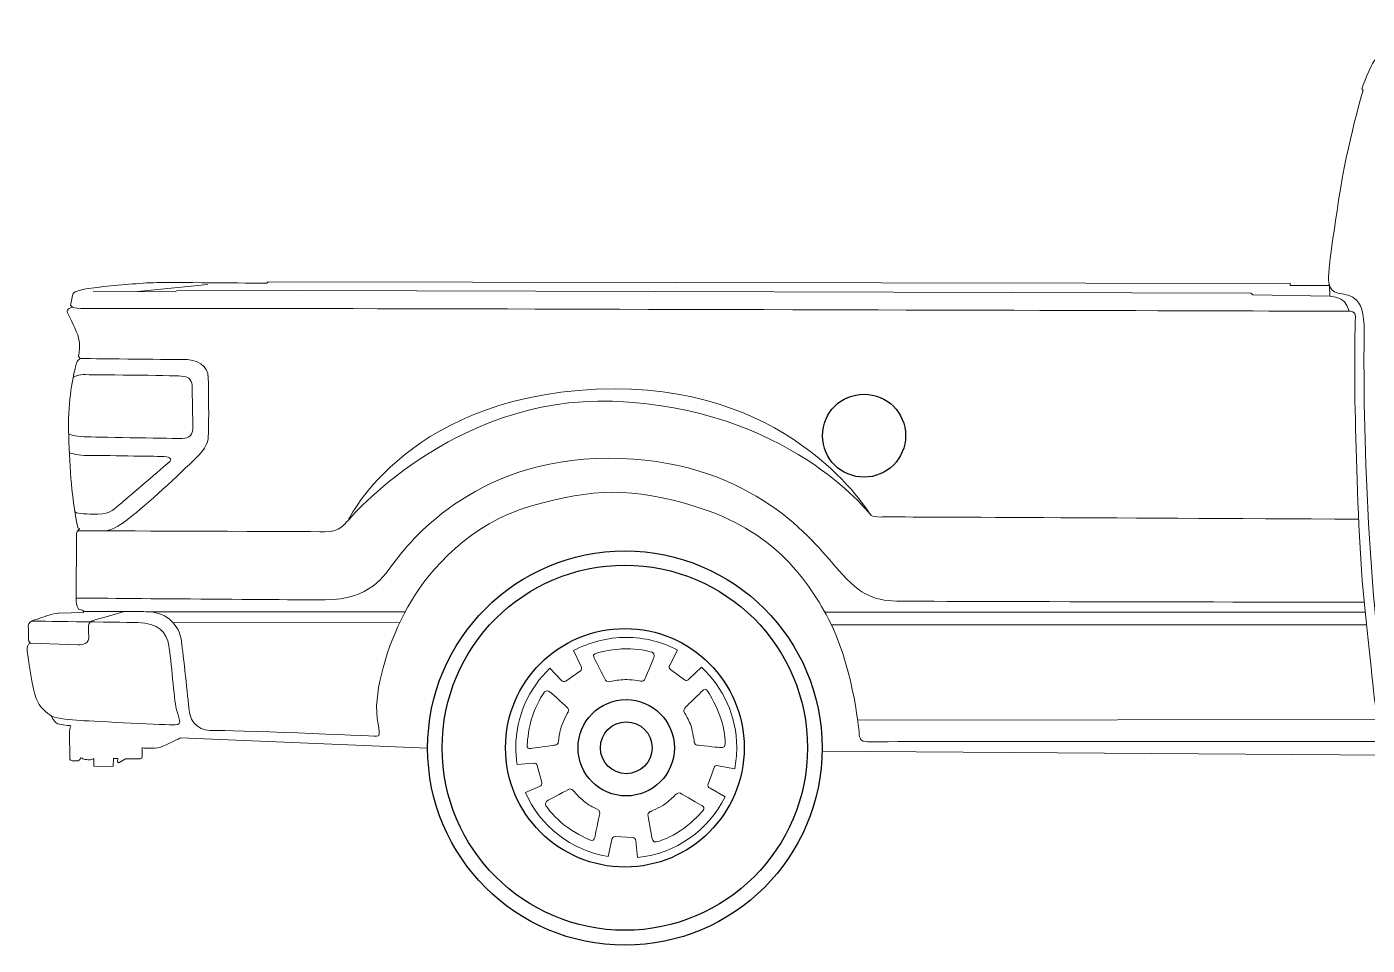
# Model space of a CAD drawing. Header units: metres. Extents: x -4984 to 914, y 0 to 1906.
# Drawn here: x -4984 to -2205, y 0 to 1905 of the extents above; entities that cross this region are included whole.
import ezdxf

# ---------------------------------------------------------------- set-up
doc = ezdxf.new("R2010")
doc.units = ezdxf.units.M
doc.layers.add('ceco.net 241', color=7, linetype='Continuous')

msp = doc.modelspace()

# ---------------------------------------------------------------- linework, layer by layer
at = {"layer": 'ceco.net 241', "lineweight": 18}
for points in [[(-4760, 1355.6), (-4608, 1370.3)], [(-4845.9, 1355), (-4676.2, 1356.2), (-4668.9, 1358.6), (-2445.8, 1352.5), (-2442.1, 1348.8), (-2282.4, 1346.2)], [(-4736.3, 691.8), (-4199.5, 691.2)], [(-4680.1, 668.5), (-4210.5, 669.1)], [(-3329.3, 690.6), (-2208.5, 690.6)], [(-3315.6, 664.7), (-2205.8, 664.7)], [(-3261, 466.9), (-2183.6, 468)]]:
    msp.add_lwpolyline(points, dxfattribs=at)
at = {"layer": 'ceco.net 241'}
for centre, radius in [((-3247.9, 1056.9), 86.1), ((-3743.7, 408.9), 408.9), ((-3743.8, 409.6), 378.7), ((-3743.7, 409.5), 247.4), ((-3740.9, 409.5), 99.9), ((-3740.9, 409.5), 53.7)]:
    msp.add_circle(centre, radius, dxfattribs=at)
at = {"layer": 'ceco.net 241', "lineweight": 18}
for points, knots in [([(855.2, 717), (851.3, 716.4), (847.2, 715.8), (843.2, 715.2), (820.5, 711.5), (785.4, 708.6), (689.8, 705.3), (594.4, 702.1), (433.1, 698), (418.4, 698), (403.6, 698), (404.2, 698), (395, 715.2), (385.8, 732.4), (341.5, 800.6), (306.5, 830.7), (271.5, 860.9), (155.9, 955.5), (-20.5, 955.5), (-196.9, 955.5), (-326.6, 891.6), (-406.5, 803.6), (-486.3, 715.8), (-508.5, 650), (-527.5, 573.8), (-546.5, 497.5), (-544.7, 433.1), (-544.1, 420.8), (-543.5, 408.5), (-546, 402.9), (-562.6, 403.5), (-579.2, 404.2), (-2117.6, 421.3), (-2139.1, 422), (-2160.5, 422.6), (-2161.8, 453.3), (-2169.8, 516.7), (-2177.8, 579.9), (-2195.6, 737.9), (-2203.6, 906.3), (-2211.6, 1074.7), (-2212.2, 1190.3), (-2211, 1272), (-2209.7, 1353.7), (-2245.4, 1347.6), (-2265.7, 1352.5), (-2286, 1357.5), (-2285.1, 1379.2), (-2284.7, 1389.4), (-2284.3, 1399.6), (-2282.9, 1421.6), (-2264, 1545.3), (-2245.2, 1669), (-2213.2, 1773.2), (-2213.2, 1773.2), (-2213.2, 1773.2), (-2216.1, 1777.2), (-2216.1, 1777.2), (-2216.1, 1777.2), (-2203.8, 1808.3), (-2196.8, 1823.1), (-2189.9, 1837.8), (-2171, 1858.4), (-2163.2, 1862), (-2155.5, 1865.8), (-2053.2, 1905), (-2053.2, 1905)], [0.818392, 0.818392, 0.818392, 0.818392, 1, 1, 1, 2, 2, 2, 3, 3, 3, 4, 4, 4, 5, 5, 5, 6, 6, 6, 7, 7, 7, 8, 8, 8, 9, 9, 9, 10, 10, 10, 11, 11, 11, 12, 12, 12, 13, 13, 13, 14, 14, 14, 15, 15, 15, 16, 16, 16, 17, 17, 17, 18, 18, 18, 19, 19, 19, 20, 20, 20, 21, 21, 21, 22, 22, 22, 22]), ([(-4153.2, 408.5), (-4153.2, 408.5), (-4665.2, 429.9), (-4665.2, 429.9), (-4665.2, 429.9), (-4694.1, 415.5), (-4706.7, 410.8), (-4719.3, 406.3), (-4744.2, 409.4), (-4744.2, 409.4), (-4744.2, 409.4), (-4744.8, 393.1), (-4744.5, 390.3), (-4744.2, 387.5), (-4749.7, 386.6), (-4749.7, 386.6), (-4749.7, 386.6), (-4779.2, 386.3), (-4779.2, 386.3), (-4779.2, 386.3), (-4793.1, 378.6), (-4793.1, 378.6), (-4793.1, 378.6), (-4795.9, 380.4), (-4795.9, 380.4), (-4795.9, 380.4), (-4794.9, 387.5), (-4794.9, 387.5), (-4794.9, 387.5), (-4804.1, 387.3), (-4804.1, 387.3), (-4804.1, 387.3), (-4804.8, 370.9), (-4804.8, 370.9), (-4804.8, 370.9), (-4844.4, 371.6), (-4844.4, 371.6), (-4844.4, 371.6), (-4844.4, 387.3), (-4844.4, 387.3), (-4844.4, 387.3), (-4849.3, 384.7), (-4852.4, 384.7), (-4855.5, 384.7), (-4857.9, 384.7), (-4862.5, 385.1), (-4867.1, 385.4), (-4869, 388.1), (-4869, 388.1), (-4869, 388.1), (-4871.7, 388.5), (-4871.7, 388.5), (-4871.7, 388.5), (-4873.9, 382.9), (-4877.3, 382.7), (-4880.6, 382.3), (-4883.7, 382.3), (-4889.6, 382.7), (-4895.4, 382.9), (-4894.5, 388.1), (-4894.5, 393.7), (-4894.5, 399.2), (-4895.1, 438.6), (-4895.1, 443.8), (-4895.1, 449), (-4892, 455.2), (-4892, 455.2), (-4892, 455.2), (-4904.6, 456.4), (-4916, 458.2), (-4927.4, 460), (-4932.3, 475.4), (-4932.3, 475.4), (-4932.3, 475.4), (-4938.1, 478.2), (-4945.5, 485.3), (-4952.8, 492.3), (-4962.7, 499.4), (-4969.8, 531.6), (-4976.8, 563.9), (-4982.4, 604.5), (-4983, 614.4), (-4983.6, 624.1), (-4976.2, 626.7), (-4976.2, 626.7), (-4976.2, 626.7), (-4980.2, 629.1), (-4980.2, 634.3), (-4980.2, 639.5), (-4980.2, 654.8), (-4980.5, 662.2), (-4980.9, 669.6), (-4974.7, 672.1), (-4966.7, 674.6), (-4958.7, 677.1), (-4942.1, 683.8), (-4933.8, 685.9), (-4925.5, 688.1), (-4916.9, 689), (-4916.9, 689), (-4916.9, 689), (-4865.9, 690.2), (-4865.9, 690.2), (-4865.9, 690.2), (-4865.6, 693.6), (-4865.6, 693.6), (-4865.6, 693.6), (-4871.1, 695.5), (-4874.8, 696.4), (-4878.5, 697.3), (-4881.9, 710.5), (-4881.6, 721.6), (-4881.3, 732.6), (-4880.3, 848.8), (-4880.3, 854.3), (-4880.3, 859.9), (-4873.9, 863.6), (-4873.9, 863.6), (-4873.9, 863.6), (-4877.5, 865.4), (-4877.5, 865.4), (-4877.5, 865.4), (-4879.7, 870.9), (-4885.6, 909.3), (-4891.4, 947.8), (-4898.1, 1032.6), (-4896.9, 1091.6), (-4895.7, 1150.6), (-4884, 1194.2), (-4881.3, 1205), (-4878.5, 1215.7), (-4874.2, 1214.8), (-4874.2, 1214.8), (-4874.2, 1214.8), (-4873.9, 1217.9), (-4873.9, 1217.9), (-4873.9, 1217.9), (-4876.3, 1221), (-4876.3, 1221), (-4876.3, 1221), (-4875.1, 1227.4), (-4874.5, 1236.9), (-4873.9, 1246.5), (-4874.5, 1254.2), (-4877.3, 1263.1), (-4880.1, 1272), (-4894.5, 1303.7), (-4899, 1311.9), (-4903.5, 1320.1), (-4888.7, 1323.8), (-4888.7, 1323.8), (-4888.7, 1323.8), (-4891.2, 1325.8), (-4891.2, 1325.8), (-4891.2, 1325.8), (-4892.8, 1327.5), (-4892.8, 1327.5), (-4892.8, 1327.5), (-4890, 1343.5), (-4887.9, 1350.4), (-4885.9, 1357.4), (-4863.3, 1362.3), (-4824, 1366), (-4784.7, 1369.7), (-4743.7, 1374.2), (-4707.2, 1374.6), (-4670.8, 1375), (-4486.3, 1373), (-4486.3, 1373), (-4486.3, 1373), (-4483.1, 1376.3), (-4483.1, 1376.3), (-4483.1, 1376.3), (-2364.7, 1372.6), (-2364.7, 1372.6), (-2364.7, 1372.6), (-2364.3, 1368.4), (-2364.3, 1368.4), (-2364.3, 1368.4), (-2284.3, 1368.2), (-2284.3, 1368.2), (-2284.3, 1368.2), (-2284.1, 1369.7), (-2283.8, 1372.3)], [0, 0, 0, 0, 1, 1, 1, 2, 2, 2, 3, 3, 3, 4, 4, 4, 5, 5, 5, 6, 6, 6, 7, 7, 7, 8, 8, 8, 9, 9, 9, 10, 10, 10, 11, 11, 11, 12, 12, 12, 13, 13, 13, 14, 14, 14, 15, 15, 15, 16, 16, 16, 17, 17, 17, 18, 18, 18, 19, 19, 19, 20, 20, 20, 21, 21, 21, 22, 22, 22, 23, 23, 23, 24, 24, 24, 25, 25, 25, 26, 26, 26, 27, 27, 27, 28, 28, 28, 29, 29, 29, 30, 30, 30, 31, 31, 31, 32, 32, 32, 33, 33, 33, 34, 34, 34, 35, 35, 35, 36, 36, 36, 37, 37, 37, 38, 38, 38, 39, 39, 39, 40, 40, 40, 41, 41, 41, 42, 42, 42, 43, 43, 43, 44, 44, 44, 45, 45, 45, 46, 46, 46, 47, 47, 47, 48, 48, 48, 49, 49, 49, 50, 50, 50, 51, 51, 51, 52, 52, 52, 53, 53, 53, 54, 54, 54, 55, 55, 55, 56, 56, 56, 57, 57, 57, 58, 58, 58, 59, 59, 59, 60, 60, 60, 60.232473, 60.232473, 60.232473, 60.232473]), ([(-4889, 1323.7), (-4889, 1323.7), (-4883.2, 1319.1), (-4829.1, 1320.8), (-4775, 1322.4), (-2242.3, 1315), (-2242.3, 1315), (-2242.3, 1315), (-2244.7, 1324.5), (-2251.8, 1334.3), (-2258.7, 1344.1), (-2282.5, 1346.2), (-2282.5, 1346.2), (-2282.5, 1346.2), (-2282.9, 1368.7), (-2282.9, 1368.7)], [0, 0, 0, 0, 1, 1, 1, 2, 2, 2, 3, 3, 3, 4, 4, 4, 5, 5, 5, 5]), ([(-4865.7, 692.5), (-4851.3, 692.4), (-4773.5, 692.4), (-4733.4, 691.8), (-4689.1, 691.2), (-4667.6, 658.6), (-4663.9, 635.2), (-4660.2, 611.9), (-4651.1, 529.5), (-4648, 492), (-4644.9, 454.6), (-4620.9, 444.1), (-4594.5, 445.3), (-4568.1, 446.5), (-4271.8, 434.3), (-4258.3, 433.7), (-4244.8, 433.1), (-4259.9, 457), (-4258.3, 497), (-4255.8, 559.1), (-4226.3, 648.2), (-4186.4, 714.5), (-4148.8, 776.9), (-4065.3, 875.5), (-3937.5, 911.2), (-3809.6, 946.8), (-3730.6, 951.5), (-3595.7, 909.4), (-3438.4, 860.2), (-3370.2, 766.8), (-3322.2, 677.7), (-3274.3, 588.6), (-3258.3, 453.3), (-3257.7, 437.3), (-3257.1, 421.3), (-3247.8, 421.3), (-3227.6, 422), (-3207.3, 422.6), (-2202.4, 423.1), (-2186.4, 422.6), (-2170.4, 422), (-2177.2, 439.8), (-2183.3, 466.9), (-2189.4, 493.9), (-2199.3, 605.2), (-2211, 713.9), (-2222.7, 822.7), (-2225.7, 969), (-2228.8, 1071), (-2231.9, 1173), (-2230.7, 1292.3), (-2228.8, 1304), (-2227, 1315.6), (-2242.3, 1315), (-2242.3, 1315)], [0.09472, 0.09472, 0.09472, 0.09472, 1, 1, 1, 2, 2, 2, 3, 3, 3, 4, 4, 4, 5, 5, 5, 6, 6, 6, 7, 7, 7, 8, 8, 8, 9, 9, 9, 10, 10, 10, 11, 11, 11, 12, 12, 12, 13, 13, 13, 14, 14, 14, 15, 15, 15, 16, 16, 16, 17, 17, 17, 18, 18, 18, 18]), ([(-4878.3, 859.6), (-4863.3, 859.7), (-4841.7, 859.7), (-4829.9, 859.4), (-4810.6, 859), (-4798.8, 863.9), (-4763.5, 891.8), (-4728.3, 919.6), (-4651.7, 991.7), (-4628.3, 1015.1), (-4604.9, 1038.5), (-4607.8, 1051.5), (-4607, 1068), (-4606.2, 1084.3), (-4606.6, 1149.5), (-4607.4, 1176.6), (-4608.2, 1203.6), (-4629.1, 1215.4), (-4661.9, 1215.1), (-4693.2, 1214.6), (-4859.6, 1216.9), (-4874, 1217.1)], [0.389529, 0.389529, 0.389529, 0.389529, 1, 1, 1, 2, 2, 2, 3, 3, 3, 4, 4, 4, 5, 5, 5, 6, 6, 6, 6.956605, 6.956605, 6.956605, 6.956605]), ([(-4887.7, 1177.3), (-4887.7, 1177.3), (-4882, 1183.5), (-4866.7, 1183.5), (-4851.6, 1183.5), (-4682.8, 1181.9), (-4663.5, 1180.6), (-4644.3, 1179.4), (-4640.2, 1169.6), (-4640.6, 1156.5), (-4641, 1143.3), (-4639.4, 1090.9), (-4639.4, 1074.5), (-4639.4, 1058.1), (-4646.8, 1051.5), (-4661.5, 1051.1), (-4676.2, 1050.7), (-4825, 1054), (-4857.8, 1054.4), (-4879.2, 1054.7), (-4891.2, 1057.9), (-4896.9, 1060.2)], [0, 0, 0, 0, 1, 1, 1, 2, 2, 2, 3, 3, 3, 4, 4, 4, 5, 5, 5, 6, 6, 6, 6.654435, 6.654435, 6.654435, 6.654435]), ([(-3769.1, 1128.2), (-4102.3, 1139.5), (-4317.3, 881.1), (-4317.3, 881.1), (-4317.3, 881.1), (-4190.7, 1152.6), (-3764.1, 1154), (-3391.5, 1155.2), (-3236.8, 895.8), (-3236.8, 895.8), (-3236.8, 895.8), (-3407.7, 1115.9), (-3769.1, 1128.2)], [0, 0, 0, 0, 1, 1, 1, 2, 2, 2, 3, 3, 3, 4, 4, 4, 4]), ([(-4883.9, 898.7), (-4876.9, 894.1), (-4858.7, 894.5), (-4836.4, 894.2), (-4809, 893.8), (-4801.6, 906.1), (-4786.9, 917.9), (-4772.1, 929.9), (-4699.6, 992.6), (-4689.3, 1001.1), (-4679.1, 1009.8), (-4689.8, 1013.9), (-4703.7, 1013.9), (-4717.6, 1013.9), (-4826.6, 1015.9), (-4856.5, 1015.9), (-4877.5, 1015.9), (-4890, 1019.5), (-4895.6, 1021.7)], [0.188318, 0.188318, 0.188318, 0.188318, 1, 1, 1, 2, 2, 2, 3, 3, 3, 4, 4, 4, 5, 5, 5, 5.700284, 5.700284, 5.700284, 5.700284]), ([(-4881.6, 720.1), (-4847.5, 719.8), (-4454.6, 716.4), (-4365.2, 716.4), (-4271.8, 716.4), (-4243.5, 765.6), (-4220.2, 796.3), (-4196.8, 827), (-4061.6, 1010.1), (-3777.6, 1010.1), (-3493.7, 1010.1), (-3362.2, 850.4), (-3310.6, 788.9), (-3258.9, 727.5), (-3230.6, 715.2), (-3180.2, 713.9), (-3131.1, 712.7), (-2253.3, 711.5), (-2210.7, 711.5)], [0.043623, 0.043623, 0.043623, 0.043623, 1, 1, 1, 2, 2, 2, 3, 3, 3, 4, 4, 4, 5, 5, 5, 5.975729, 5.975729, 5.975729, 5.975729]), ([(-3236.8, 895.8), (-3236.8, 895.8), (-3234.1, 887.3), (-3212.9, 888.2), (-3202, 888.8), (-2747.9, 886.4), (-2223.2, 883.6)], [0, 0, 0, 0, 1, 1, 1, 2, 2, 2, 2]), ([(-4317.3, 881.1), (-4326.3, 873.8), (-4332.2, 856.8), (-4365.5, 857.5), (-4400.4, 858.3), (-4826, 859.4), (-4826, 859.4)], [0, 0, 0, 0, 1, 1, 1, 2, 2, 2, 2]), ([(-4781.6, 692.2), (-4781.6, 692.2), (-4839.7, 675.8), (-4849.5, 672.1), (-4859.4, 668.4), (-4854.5, 650.6), (-4855.1, 636.5), (-4855.7, 622.3), (-4877.2, 622.9), (-4877.2, 622.9), (-4877.2, 622.9), (-4976.2, 626.7), (-4976.2, 626.7)], [0, 0, 0, 0, 1, 1, 1, 2, 2, 2, 3, 3, 3, 4, 4, 4, 4]), ([(-4932.3, 475.4), (-4917.9, 469), (-4893.8, 467.7), (-4872.9, 466.2), (-4837.9, 463.8), (-4692.2, 457), (-4675.7, 457), (-4659, 457), (-4669.5, 472.4), (-4673.8, 490.8), (-4678.1, 509.2), (-4684.2, 592.2), (-4689.1, 621.2), (-4694.1, 650), (-4710.1, 667.8), (-4754.3, 669.1), (-4798.5, 670.3), (-4973.1, 672.1), (-4973.1, 672.1)], [0.404507, 0.404507, 0.404507, 0.404507, 1, 1, 1, 2, 2, 2, 3, 3, 3, 4, 4, 4, 5, 5, 5, 6, 6, 6, 6]), ([(-3920.6, 329.5), (-3917.1, 330.5), (-3915.1, 334.3), (-3916.1, 337.7), (-3916.1, 337.7), (-3925.3, 372.9), (-3925.3, 372.9), (-3926.3, 376.3), (-3929.9, 378.3), (-3933.4, 377.3), (-3933.4, 377.3), (-3966.9, 374.6), (-3966.9, 374.6), (-3968.7, 386), (-3969.8, 397.6), (-3969.8, 409.5), (-3969.8, 474.4), (-3942.7, 532.9), (-3899.3, 574.6), (-3899.3, 574.6), (-3874.9, 549.4), (-3874.9, 549.4), (-3872.8, 546.6), (-3868.7, 545.9), (-3865.8, 548), (-3865.8, 548), (-3836, 568.9), (-3836, 568.9), (-3833.1, 571), (-3832.4, 575.2), (-3834.5, 578), (-3834.5, 578), (-3849.9, 611), (-3849.9, 611), (-3817.4, 628.5), (-3780.3, 638.5), (-3740.9, 638.5), (-3702.5, 638.5), (-3666.5, 629), (-3634.8, 612.3), (-3634.8, 612.3), (-3650.8, 581.2), (-3650.8, 581.2), (-3653, 578.2), (-3652.3, 574.1), (-3649.3, 572), (-3649.3, 572), (-3620, 550.4), (-3620, 550.4), (-3617.1, 548.3), (-3613, 549.1), (-3610.9, 552), (-3610.9, 552), (-3584.8, 576.7), (-3584.8, 576.7), (-3540, 535), (-3511.8, 475.7), (-3511.8, 409.5), (-3511.8, 394.6), (-3513.4, 380.1), (-3516.1, 366), (-3516.1, 366), (-3550.6, 372.4), (-3550.6, 372.4), (-3554.1, 373.6), (-3557.8, 371.8), (-3558.9, 368.3), (-3558.9, 368.3), (-3571.2, 334.2), (-3571.2, 334.2), (-3572.5, 330.8), (-3570.6, 327.1), (-3567.2, 325.8), (-3567.2, 325.8), (-3535.8, 307.9), (-3535.8, 307.9), (-3570, 239.1), (-3637.5, 189.9), (-3717.4, 181.7), (-3717.4, 181.7), (-3721.2, 216.7), (-3721.2, 216.7), (-3721.1, 220.4), (-3723.9, 223.3), (-3727.6, 223.5), (-3727.6, 223.5), (-3763.8, 225.4), (-3763.8, 225.4), (-3767.4, 225.4), (-3770.5, 222.7), (-3770.5, 219), (-3770.5, 219), (-3778.7, 183.9), (-3778.7, 183.9), (-3855.5, 196.7), (-3919.3, 247.6), (-3950, 316.5), (-3950, 316.5), (-3920.6, 329.5), (-3920.6, 329.5)], [0, 0, 0, 0, 1, 1, 1, 2, 2, 2, 3, 3, 3, 4, 4, 4, 5, 5, 5, 6, 6, 6, 7, 7, 7, 8, 8, 8, 9, 9, 9, 10, 10, 10, 11, 11, 11, 12, 12, 12, 13, 13, 13, 14, 14, 14, 15, 15, 15, 16, 16, 16, 17, 17, 17, 18, 18, 18, 19, 19, 19, 20, 20, 20, 21, 21, 21, 22, 22, 22, 23, 23, 23, 24, 24, 24, 25, 25, 25, 26, 26, 26, 27, 27, 27, 28, 28, 28, 29, 29, 29, 30, 30, 30, 31, 31, 31, 32, 32, 32, 33, 33, 33, 33]), ([(-3710.5, 547.8), (-3710.5, 547.8), (-3705.2, 546.7), (-3703, 550.6), (-3700.9, 554.5), (-3686.6, 589.9), (-3684.1, 594.6), (-3684.1, 594.6), (-3679.5, 605.2), (-3687.4, 607.7), (-3695.2, 610.2), (-3718, 615.3), (-3740.9, 614.9), (-3768, 614.4), (-3792.2, 608.1), (-3801.8, 606), (-3810.7, 604), (-3809, 599.2), (-3807.2, 595.2), (-3805.4, 591.3), (-3787.6, 556.7), (-3785.4, 552.8), (-3783.3, 548.8), (-3781.2, 544.6), (-3773, 546.7), (-3764.8, 548.8), (-3755.5, 550.6), (-3744.1, 551), (-3732.7, 551.4), (-3710.5, 547.8), (-3710.5, 547.8)], [0, 0, 0, 0, 1, 1, 1, 2, 2, 2, 3, 3, 3, 4, 4, 4, 5, 5, 5, 6, 6, 6, 7, 7, 7, 8, 8, 8, 9, 9, 9, 10, 10, 10, 10]), ([(-3861.4, 483.7), (-3861.4, 483.7), (-3858.7, 488.4), (-3861.7, 491.7), (-3864.6, 495), (-3893.3, 520.1), (-3896.9, 524), (-3896.9, 524), (-3905.5, 531.9), (-3910.4, 525.3), (-3915.3, 518.7), (-3927.6, 498.9), (-3934.8, 477.1), (-3943.3, 451.3), (-3945.3, 426.3), (-3946.4, 416.5), (-3947.4, 407.5), (-3942.4, 407.6), (-3938.1, 408.1), (-3933.8, 408.5), (-3895.3, 413.9), (-3890.9, 414.6), (-3886.4, 415.3), (-3881.7, 415.9), (-3881, 424.3), (-3880.3, 432.8), (-3878.9, 442.2), (-3875.5, 453.1), (-3872.1, 463.9), (-3861.4, 483.7), (-3861.4, 483.7)], [0, 0, 0, 0, 1, 1, 1, 2, 2, 2, 3, 3, 3, 4, 4, 4, 5, 5, 5, 6, 6, 6, 7, 7, 7, 8, 8, 8, 9, 9, 9, 10, 10, 10, 10]), ([(-3599.8, 421.3), (-3599.8, 421.3), (-3599.2, 415.9), (-3594.8, 415), (-3590.5, 414.2), (-3552.5, 410.9), (-3547.3, 410), (-3547.3, 410), (-3535.7, 408.7), (-3535.7, 416.9), (-3535.6, 425.1), (-3537.6, 448.4), (-3544.6, 470.1), (-3553.1, 496), (-3566.3, 517.2), (-3571.2, 525.9), (-3575.7, 533.7), (-3579.8, 530.5), (-3583, 527.7), (-3586.2, 524.8), (-3614, 497.6), (-3617.1, 494.4), (-3620.2, 491.2), (-3623.7, 487.8), (-3619.2, 480.7), (-3614.8, 473.4), (-3610.3, 465.1), (-3606.6, 454.4), (-3602.9, 443.5), (-3599.8, 421.3), (-3599.8, 421.3)], [0, 0, 0, 0, 1, 1, 1, 2, 2, 2, 3, 3, 3, 4, 4, 4, 5, 5, 5, 6, 6, 6, 7, 7, 7, 8, 8, 8, 9, 9, 9, 10, 10, 10, 10]), ([(-408.1, 438.5), (-408.1, 438.5), (-442.7, 440.4), (-466.7, 438.6), (-490.6, 436.7), (-543.2, 388.5), (-543.8, 381.7), (-543.8, 381.7), (-604, 383.1), (-604, 383.1), (-604, 383.1), (-3334.7, 402.2), (-3334.7, 402.2)], [0, 0, 0, 0, 1, 1, 1, 2, 2, 2, 3, 3, 3, 4, 4, 4, 4]), ([(-3851.5, 321.3), (-3851.5, 321.3), (-3854.9, 325.4), (-3859.1, 323.8), (-3863.2, 322), (-3896.6, 303.6), (-3901.4, 301.6), (-3901.4, 301.6), (-3911.8, 296.2), (-3907.3, 289.3), (-3902.7, 282.4), (-3888.2, 264.1), (-3870.2, 250), (-3848.9, 233.3), (-3826, 222.9), (-3817.2, 218.6), (-3809.1, 214.5), (-3807.4, 219.3), (-3806.3, 223.5), (-3805.3, 227.6), (-3797.3, 265.8), (-3796.5, 270.1), (-3795.7, 274.6), (-3794.6, 279.2), (-3802.3, 282.7), (-3810.1, 286.3), (-3818.4, 290.6), (-3827.5, 297.6), (-3836.6, 304.4), (-3851.5, 321.3), (-3851.5, 321.3)], [0, 0, 0, 0, 1, 1, 1, 2, 2, 2, 3, 3, 3, 4, 4, 4, 5, 5, 5, 6, 6, 6, 7, 7, 7, 8, 8, 8, 9, 9, 9, 10, 10, 10, 10]), ([(-3691.1, 277), (-3691.1, 277), (-3696.2, 275), (-3695.9, 270.5), (-3695.5, 266), (-3688.3, 228.6), (-3687.9, 223.3), (-3687.9, 223.3), (-3685.9, 211.8), (-3678, 214.1), (-3670.1, 216.2), (-3648.2, 224.5), (-3629.2, 237.1), (-3606.7, 252.3), (-3589.8, 270.8), (-3582.9, 277.8), (-3576.5, 284.3), (-3580.6, 287.4), (-3584.2, 289.6), (-3587.8, 292), (-3621.6, 311.4), (-3625.5, 313.6), (-3629.5, 315.6), (-3633.6, 318), (-3639.3, 311.8), (-3645, 305.6), (-3651.8, 299), (-3661.2, 292.5), (-3670.7, 286), (-3691.1, 277), (-3691.1, 277)], [0, 0, 0, 0, 1, 1, 1, 2, 2, 2, 3, 3, 3, 4, 4, 4, 5, 5, 5, 6, 6, 6, 7, 7, 7, 8, 8, 8, 9, 9, 9, 10, 10, 10, 10])]:
    msp.add_open_spline(points, degree=3, knots=knots, dxfattribs=at)

doc.saveas('drawing.dxf')
